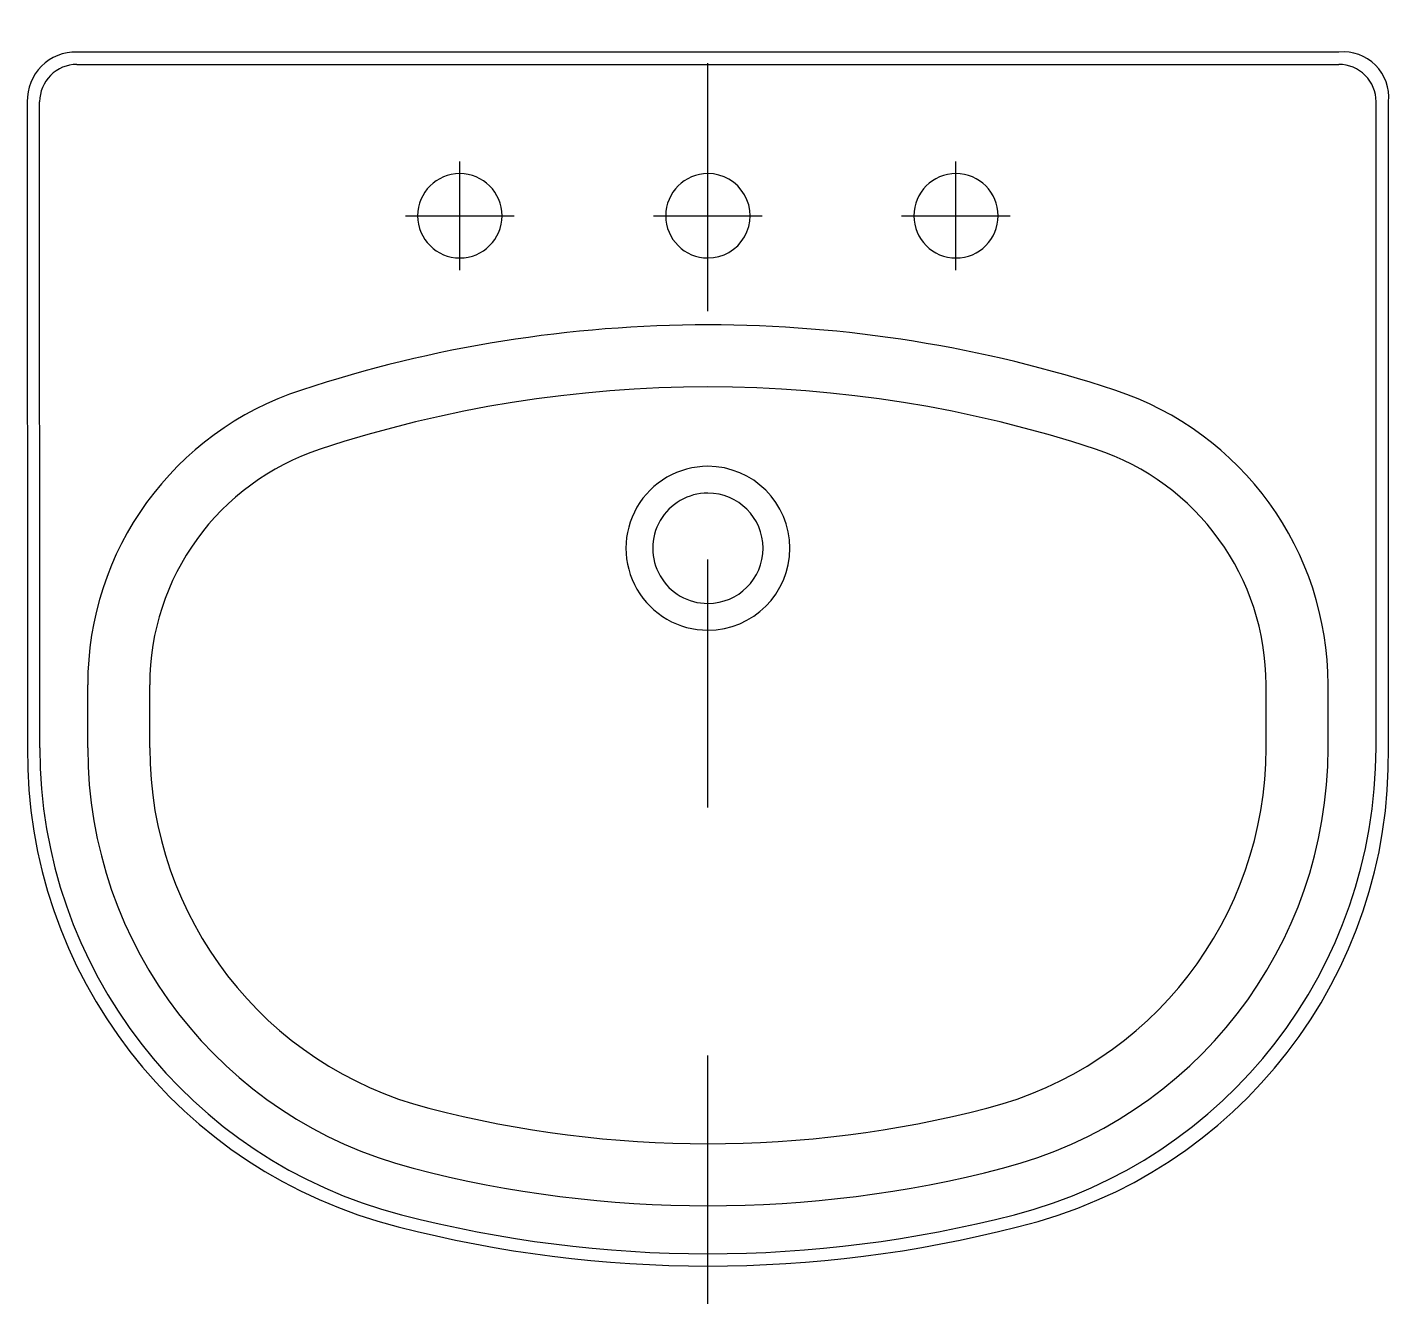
# Model space of a CAD drawing. Extents: x -788.509 to -787.96, y 651.653 to 652.168.
import ezdxf

# ---------------------------------------------------------------- set-up
doc = ezdxf.new("R2010")
doc.units = 0
doc.header["$LTSCALE"] = 0.274369
doc.header["$MEASUREMENT"] = 0
doc.linetypes.add('AXES', pattern=[0.54, 0.3, -0.08, 0.08, -0.08])
doc.linetypes.add('CONTINU', pattern=[0])
doc.layers.get('0').update_dxf_attribs({"linetype": 'CONTINUOUS'})
doc.layers.add('DECA_EIXOS', color=5, linetype='AXES')

msp = doc.modelspace()

# ---------------------------------------------------------------- linework, layer by layer
at = {"linetype": 'CONTINUOUS', "flags": 128}
msp.add_lwpolyline([(-787.96, 652.13794, 0.472555), (-787.98, 652.15794), (-788.48874, 652.15794, 0.42991), (-788.50874, 652.13794), (-788.50868, 651.87747, 0.346126), (-788.3592, 651.68449, 0.12696), (-788.10955, 651.68449, 0.351776), (-787.96006, 651.87747)], format="xyb", close=True, dxfattribs=at)
at = {"linetype": 'CONTINU'}
for points in [[(-788.48874, 652.15294, 0.414214), (-788.50374, 652.13794)], [(-787.965, 652.13794, 0.414215), (-787.98, 652.15294)], [(-788.33437, 652.10894, 1), (-788.33437, 652.07494)], [(-788.33437, 652.07494, 1), (-788.33437, 652.10894)], [(-788.23437, 652.10894, 1), (-788.23437, 652.07494)], [(-788.23437, 652.07494, 1.000114), (-788.23437, 652.10894)], [(-788.13437, 652.10894, 1), (-788.13437, 652.07494)], [(-788.13437, 652.07494, 1), (-788.13437, 652.10894)], [(-788.07031, 652.02165, 0.160263), (-788.39823, 652.02172)], [(-788.07812, 651.9979, 0.160263), (-788.39062, 651.9979)], [(-788.39823, 652.02172, 0.32522), (-788.48437, 651.90291)], [(-787.98437, 651.90291, 0.323935), (-788.07031, 652.02165)], [(-788.39062, 651.9979, 0.323935), (-788.45937, 651.90291)], [(-788.00937, 651.90291, 0.323935), (-788.07812, 651.9979)], [(-788.23438, 651.99097, 1.000145), (-788.23438, 651.92493)], [(-788.23438, 651.92493, 1), (-788.23438, 651.99097)], [(-788.23438, 651.98019, 1.000016), (-788.23438, 651.9357)], [(-788.23438, 651.9357, 1), (-788.23438, 651.98019)], [(-788.50368, 651.87747, 0.342033), (-788.35795, 651.68933)], [(-788.48437, 651.87747, 0.342033), (-788.35312, 651.70803)], [(-788.45937, 651.87747, 0.342033), (-788.34687, 651.73223)], [(-788.12187, 651.73223, 0.342034), (-788.00937, 651.87747)], [(-788.11562, 651.70803, 0.342032), (-787.98437, 651.87747)], [(-788.1108, 651.68933, 0.342033), (-787.96506, 651.87747)], [(-788.34687, 651.73223, 0.127017), (-788.12187, 651.73223)], [(-788.35312, 651.70803, 0.127017), (-788.11562, 651.70803)], [(-788.35795, 651.68933, 0.127229), (-788.1108, 651.68933)]]:
    msp.add_lwpolyline(points, format="xyb", dxfattribs=at)
for points in [[(-788.48874, 652.15294), (-787.98, 652.15294)], [(-788.50368, 651.87747), (-788.50374, 652.13794)], [(-787.96506, 651.87747), (-787.965, 652.13794)], [(-788.48437, 651.87747), (-788.48437, 651.90291)], [(-788.45937, 651.87747), (-788.45937, 651.90291)], [(-788.00937, 651.87747), (-788.00937, 651.90291)], [(-787.98437, 651.87747), (-787.98437, 651.90291)]]:
    msp.add_lwpolyline(points, dxfattribs=at)
at = {"layer": 'DECA_EIXOS'}
for points in [[(-788.23438, 651.65344), (-788.23437, 652.16794)], [(-788.33437, 652.07005), (-788.33437, 652.11384)], [(-788.13437, 652.07005), (-788.13437, 652.11384)], [(-788.35627, 652.09194), (-788.31247, 652.09194)], [(-788.25627, 652.09194), (-788.21247, 652.09194)], [(-788.15627, 652.09194), (-788.11247, 652.09194)]]:
    msp.add_lwpolyline(points, dxfattribs=at)

doc.saveas('drawing.dxf')
